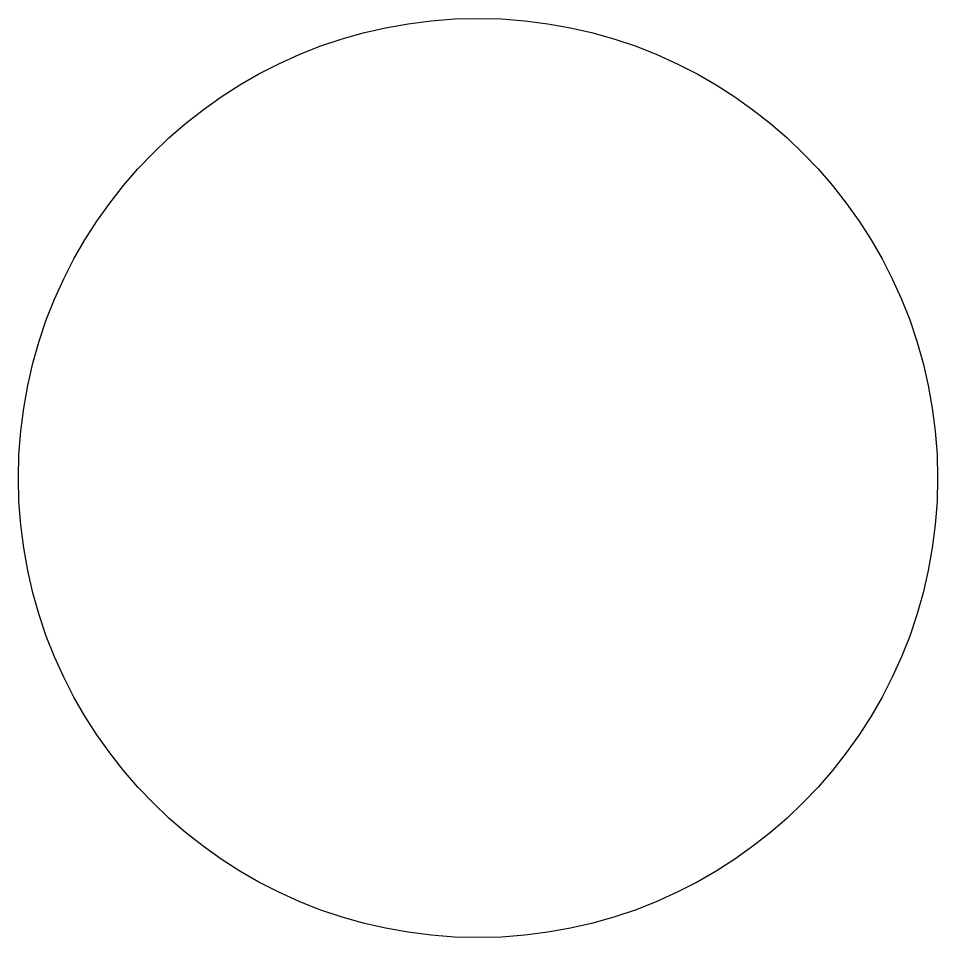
# Model space of a CAD drawing. Header units: millimetres. Extents: x -225 to 225, y -225 to 225.
import ezdxf

# ---------------------------------------------------------------- set-up
doc = ezdxf.new("R2010")
doc.units = ezdxf.units.MM
doc.header["$LTSCALE"] = 5

msp = doc.modelspace()

# ---------------------------------------------------------------- linework, layer by layer
msp.add_circle((0, 0), 225)

doc.saveas('drawing.dxf')
